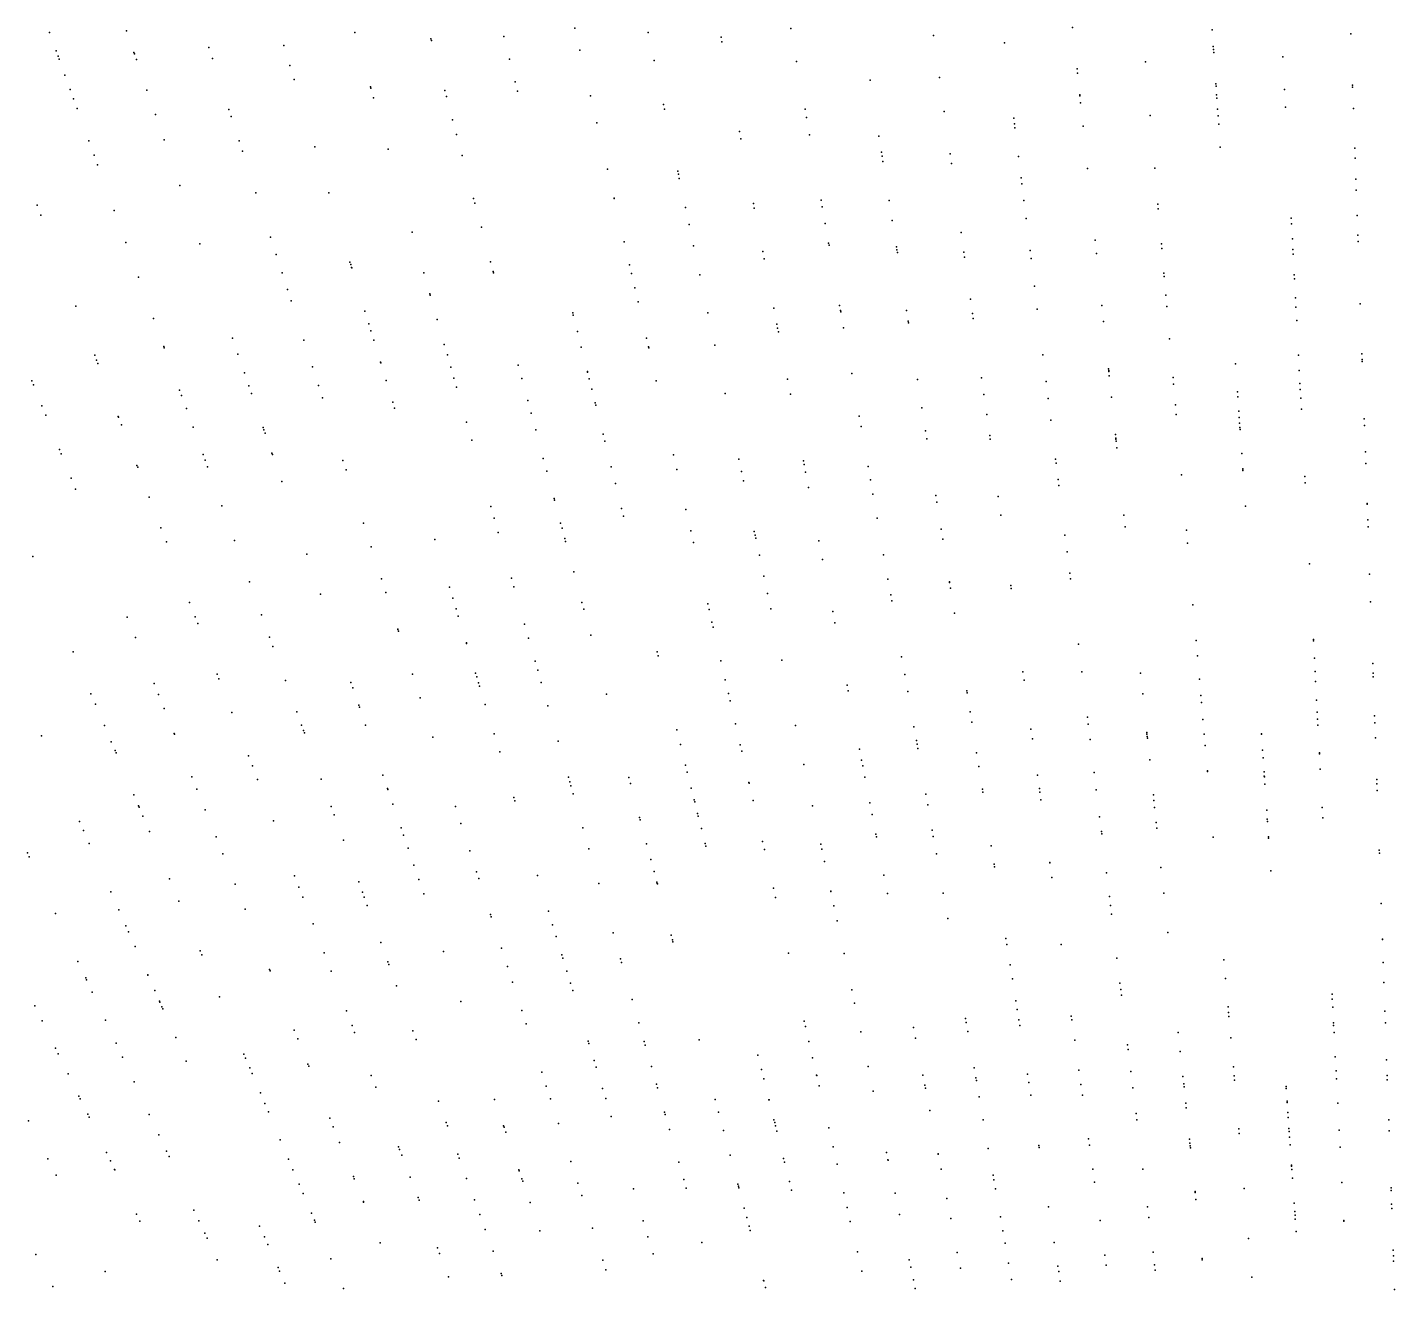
# Model space of a CAD drawing. Header units: metres. Extents: x -4327 to 4266, y -3886 to 3992.
# Drawn here: x -567 to -37, y 1046 to 1535 of the extents above; entities that cross this region are included whole.
import ezdxf

# ---------------------------------------------------------------- set-up
doc = ezdxf.new("R2010")
doc.units = ezdxf.units.M

msp = doc.modelspace()

# ---------------------------------------------------------------- linework, layer by layer
for p in [(-558.07, 1533.28, 2417.65), (-528.18, 1533.95, 2467.13), (-439.66, 1533.29, 2451.81), (-354.37, 1534.93, 2447.62), (-325.92, 1533.31, 2491.96), (-270.62, 1534.77, 2450.7), (-215.33, 1532.16, 2489.65), (-161.36, 1535.27, 2457.04), (-107.29, 1534.25, 2453.85), (-53.53, 1532.8, 2470.95), (-496.28, 1527.39, 2471.54), (-467.23, 1528.25, 2456.42), (-410.17, 1530.78, 2483.12), (-410, 1530.14, 2479.1), (-381.9, 1531.7, 2476.4), (-297.67, 1531.4, 2456.19), (-297.33, 1529.62, 2492.2), (-187.78, 1529.31, 2455.34), (-106.84, 1527.83, 2458.46), (-555.49, 1526.2, 2449.46), (-554.72, 1524.08, 2481.18), (-554.32, 1522.99, 2438.53), (-525.3, 1525.57, 2459.5), (-525.11, 1525.03, 2473.31), (-524.32, 1522.74, 2475.49), (-494.9, 1523.16, 2473.54), (-379.71, 1522.94, 2450.42), (-352.4, 1526.42, 2496.42), (-323.6, 1522.42, 2447.53), (-268.38, 1522.04, 2471.85), (-133.15, 1521.88, 2458.22), (-106.75, 1526.62, 2459.51), (-106.68, 1525.55, 2460.77), (-79.86, 1523.86, 2458.42), (-552.05, 1516.73, 2442.94), (-464.84, 1520.42, 2461.42), (-159.67, 1519.19, 2482.11), (-159.5, 1517.53, 2446.38), (-550.04, 1511.23, 2460.25), (-520.27, 1510.96, 2450.48), (-463.2, 1515.06, 2446.89), (-433.6, 1512.14, 2461.83), (-433.47, 1511.68, 2443.42), (-377.51, 1514.11, 2456.82), (-239.92, 1514.81, 2458.9), (-213.03, 1515.78, 2469.02), (-105.82, 1513.31, 2470.99), (-105.76, 1512.49, 2472.67), (-79.2, 1511.23, 2467.98), (-52.83, 1512.91, 2435.92), (-52.8, 1512.06, 2461.43), (-548.69, 1507.51, 2495.59), (-432.39, 1507.93, 2499.81), (-404.81, 1510.78, 2453.63), (-404.17, 1508.39, 2479.47), (-376.6, 1510.47, 2456.83), (-348.31, 1508.7, 2464.45), (-158.61, 1509.05, 2474.59), (-158.57, 1508.71, 2432.17), (-158.28, 1505.94, 2436.56), (-105.53, 1509.1, 2431.28), (-105.43, 1507.78, 2432.1), (-547.34, 1503.8, 2451.08), (-517.01, 1501.5, 2443.87), (-488.47, 1503.36, 2456.03), (-487.59, 1500.64, 2487.23), (-319.96, 1505.3, 2485.37), (-319.6, 1503.6, 2473.51), (-265.13, 1503.6, 2468.78), (-264.55, 1500.36, 2463.46), (-211.18, 1502.61, 2462.54), (-131.33, 1501.15, 2445.52), (-105.14, 1503.58, 2449.11), (-104.95, 1500.92, 2450.75), (-78.84, 1504.27, 2447.62), (-52.51, 1503.83, 2469.11), (-401.76, 1499.39, 2461.7), (-345.89, 1498.21, 2471.18), (-184.18, 1500.04, 2467.74), (-183.91, 1497.84, 2464.12), (-183.72, 1496.24, 2434.57), (-157.34, 1496.98, 2472.92), (-104.73, 1497.72, 2436.58), (-542.79, 1491.32, 2454.05), (-513.62, 1491.66, 2451.2), (-484.55, 1491.3, 2442.19), (-400.24, 1493.72, 2443.53), (-290.58, 1494.92, 2456.49), (-290.04, 1492.1, 2463.84), (-263.36, 1493.58, 2458.31), (-236.49, 1493.11, 2483.6), (-540.73, 1485.64, 2486.14), (-483.26, 1487.31, 2498.13), (-455.2, 1488.89, 2490.08), (-426.69, 1488.04, 2490.92), (-398.07, 1485.61, 2471.82), (-235.51, 1486.93, 2440.23), (-235.26, 1485.36, 2473.74), (-208.87, 1486.16, 2447.52), (-182.36, 1485.23, 2458.4), (-104.11, 1488.81, 2454.94), (-51.97, 1488.36, 2477.02), (-51.84, 1484.53, 2443.41), (-539.39, 1481.97, 2482.99), (-341.76, 1480.33, 2438.73), (-314.47, 1479.47, 2466.7), (-234.92, 1483.22, 2488.49), (-208.34, 1482.41, 2471.49), (-155.61, 1480.49, 2451.7), (-129.55, 1480.71, 2481.39), (-507.52, 1473.94, 2484.14), (-314.23, 1478.32, 2452.75), (-313.87, 1476.66, 2462.01), (-181.34, 1476.86, 2453.58), (-181.05, 1474.54, 2449.73), (-51.56, 1476.43, 2454.15), (-477.99, 1471.09, 2458.95), (-449.78, 1471.16, 2475.42), (-393.6, 1468.93, 2459), (-339.15, 1469.01, 2449.75), (-339.12, 1468.88, 2461.56), (-51.41, 1472.12, 2471.31), (-562.87, 1466.33, 2455.07), (-562.87, 1466.33, 2455.07), (-532.95, 1464.27, 2492.2), (-393.11, 1467.1, 2461.93), (-311.48, 1465.42, 2464.34), (-285.14, 1466.9, 2437.08), (-284.81, 1465.21, 2437.25), (-258.89, 1468.24, 2440.37), (-258.43, 1465.62, 2442), (-232.53, 1468.12, 2466.19), (-180.27, 1468.18, 2484.79), (-128.32, 1466.69, 2497.89), (-128.16, 1464.85, 2473.13), (-561.37, 1462.43, 2493.24), (-310.08, 1458.81, 2453.23), (-257.3, 1459.22, 2479.79), (-231.31, 1460.42, 2456.29), (-179.4, 1461.12, 2442.42), (-76.58, 1461.27, 2482.6), (-76.46, 1459.03, 2481.89), (-51.07, 1462.33, 2464.04), (-472.39, 1453.88, 2465.83), (-417.45, 1455.81, 2478.99), (-417.44, 1455.79, 2460.82), (-390.61, 1457.79, 2452.3), (-204.58, 1455.67, 2450.99), (-152.68, 1452.69, 2484.41), (-76.16, 1453.24, 2484.42), (-50.8, 1454.69, 2481.91), (-528.44, 1451.88, 2459.16), (-499.71, 1451.26, 2475.82), (-335.23, 1452.05, 2506.44), (-308.34, 1450.61, 2481.93), (-281.53, 1448.33, 2490.8), (-255.96, 1451.6, 2485.27), (-255.82, 1450.85, 2483.98), (-229.68, 1450.13, 2460.2), (-229.51, 1449.05, 2504.7), (-229.33, 1447.96, 2474.89), (-203.51, 1448.07, 2484.04), (-177.89, 1448.76, 2479.52), (-152.14, 1447.55, 2488.02), (-126.97, 1451.26, 2480.9), (-126.82, 1449.52, 2456.39), (-75.95, 1449.15, 2483.64), (-75.85, 1447.32, 2486.73), (-50.71, 1452.25, 2459.26), (-470.21, 1447.16, 2445.5), (-441.55, 1444.23, 2468.99), (-441.27, 1443.33, 2497.95), (-440.91, 1442.15, 2450.38), (-440.87, 1442.03, 2471.28), (-387.03, 1444.4, 2444.68), (-333.19, 1443.21, 2445.41), (-280.98, 1445.54, 2492.2), (-203.25, 1446.17, 2471.53), (-177.51, 1445.69, 2511.73), (-523.52, 1438.36, 2469.02), (-467.89, 1440.03, 2496.76), (-412.94, 1440.1, 2473.42), (-386.01, 1440.61, 2492.92), (-385.85, 1440.03, 2446.27), (-332.42, 1439.87, 2479.25), (-305.94, 1439.33, 2447.45), (-125.98, 1439.91, 2461.49), (-125.86, 1438.64, 2490.32), (-75.43, 1439.28, 2463.64), (-75.35, 1437.73, 2467.15), (-465.8, 1433.58, 2473.38), (-410.61, 1431.97, 2462.47), (-410.44, 1431.38, 2473.64), (-331.13, 1434.27, 2485), (-176.19, 1434.91, 2455.82), (-125.24, 1431.45, 2471.67), (-547.82, 1427.12, 2453.79), (-464.39, 1429.25, 2441.87), (-329.88, 1428.86, 2487.99), (-277.25, 1426.34, 2505.67), (-251.7, 1427.44, 2468.39), (-200.95, 1429.81, 2465.01), (-150.02, 1427.39, 2465.7), (-124.84, 1426.98, 2467.05), (-74.96, 1430.38, 2469.99), (-74.78, 1426.81, 2470.04), (-49.87, 1428.01, 2457.83), (-517.71, 1422.41, 2438.66), (-435.74, 1425.24, 2481.91), (-407.75, 1421.98, 2481.83), (-355.19, 1424.58, 2487.83), (-354.97, 1423.71, 2514.44), (-302.8, 1424.57, 2455.59), (-251.34, 1425.43, 2449.58), (-251.26, 1424.95, 2464.08), (-225.76, 1425.42, 2460.77), (-225.11, 1421.32, 2487.78), (-200.18, 1424.36, 2467.94), (-199.91, 1422.43, 2483.24), (-175.09, 1425.97, 2461.97), (-149.37, 1421.19, 2470.47), (-74.51, 1421.65, 2470.42), (-434.24, 1420.33, 2449.09), (-433.42, 1417.65, 2450.49), (-353.37, 1417.3, 2475.13), (-276.06, 1420.22, 2463.86), (-275.76, 1418.66, 2464.22), (-275.47, 1417.18, 2483.34), (-250.17, 1418.8, 2478.15), (-225.01, 1420.65, 2480.37), (-513.76, 1411.54, 2455.77), (-513.57, 1411.03, 2466.94), (-487.12, 1414.69, 2437.11), (-459.43, 1413.99, 2475.9), (-432.28, 1413.92, 2474.42), (-404.97, 1412.29, 2449.7), (-351.86, 1411.24, 2479.96), (-326.61, 1414.69, 2466.38), (-325.85, 1411.4, 2463.72), (-325.74, 1410.94, 2450.66), (-300.13, 1412.01, 2479.96), (-123.76, 1414.53, 2473.4), (-540.52, 1408.11, 2481), (-539.78, 1406.18, 2468.5), (-539.31, 1404.96, 2442.33), (-485, 1408.54, 2502.4), (-429.69, 1405.44, 2477.96), (-429.63, 1405.24, 2480.69), (-403.8, 1408.22, 2488.57), (-172.91, 1408.24, 2471.45), (-98.23, 1404.82, 2474.89), (-98.23, 1404.82, 2474.89), (-73.8, 1408.15, 2443.88), (-49.19, 1408.64, 2480.22), (-49.11, 1406.42, 2476.31), (-49.09, 1405.76, 2450.2), (-482.49, 1401.25, 2467.97), (-456.06, 1403.6, 2439.58), (-402.46, 1403.53, 2455.72), (-376.28, 1404.29, 2463.5), (-349.52, 1401.83, 2475.79), (-349.45, 1401.55, 2484.64), (-247.04, 1401.02, 2471.85), (-147.45, 1402.85, 2472.7), (-147.37, 1402.15, 2446.59), (-147.34, 1401.88, 2474.12), (-147.16, 1400.17, 2474.24), (-122.44, 1399.53, 2437.93), (-73.49, 1402.24, 2449.01), (-564.91, 1398.19, 2474.45), (-564.29, 1396.65, 2477.8), (-507.6, 1394.62, 2474.57), (-480.77, 1396.25, 2483.66), (-453.73, 1396.43, 2497.34), (-427.53, 1398.37, 2459.38), (-401.24, 1399.29, 2491.41), (-400.2, 1395.68, 2460.27), (-374.88, 1399.07, 2485.22), (-348.79, 1398.92, 2486.21), (-347.8, 1394.94, 2460.54), (-322.8, 1398.22, 2456.01), (-271.91, 1398.87, 2485.45), (-221.53, 1398.68, 2472.99), (-196.67, 1399.38, 2467.79), (-171.64, 1397.88, 2443.99), (-122.21, 1396.87, 2448.69), (-73.22, 1397.12, 2449.35), (-73.1, 1394.82, 2451.53), (-506.85, 1392.56, 2477.05), (-479.75, 1393.3, 2475.33), (-452.18, 1391.66, 2482.6), (-424.96, 1389.99, 2466.02), (-372.62, 1390.62, 2492.03), (-346.5, 1389.73, 2463.67), (-296.14, 1393.23, 2471.72), (-270.79, 1393.09, 2468.94), (-195.76, 1392.93, 2450.2), (-170.83, 1391.29, 2472.84), (-146.29, 1391.86, 2450.22), (-97.48, 1393.98, 2496.81), (-97.33, 1391.95, 2480.46), (-72.92, 1391.47, 2483.29), (-560.98, 1388.47, 2478.47), (-559.53, 1384.88, 2484.31), (-531.41, 1384.37, 2506.45), (-531.31, 1384.12, 2456.82), (-504.98, 1387.42, 2458.76), (-424.24, 1387.63, 2458.76), (-371.28, 1385.65, 2479.99), (-346.24, 1388.71, 2483.63), (-244.14, 1384.56, 2492.88), (-219.8, 1387.76, 2453.68), (-194.67, 1385.16, 2489.73), (-121.51, 1388.9, 2456.42), (-121.19, 1385.16, 2468.59), (-96.95, 1386.45, 2467.5), (-96.78, 1384.01, 2466.3), (-72.7, 1387.2, 2469.35), (-530.15, 1381.09, 2460.52), (-502.35, 1380.2, 2485.74), (-475.21, 1380.12, 2479.52), (-474.9, 1379.2, 2480.96), (-396.33, 1382.15, 2467.07), (-369.54, 1379.15, 2471.46), (-243.42, 1380.51, 2460.44), (-218.38, 1378.78, 2478.4), (-169.81, 1382.98, 2461.2), (-96.63, 1381.81, 2462.38), (-96.51, 1380.1, 2462.48), (-96.45, 1379.31, 2486.41), (-48.31, 1383.48, 2460.85), (-48.22, 1380.92, 2462.58), (-474.47, 1377.95, 2460.26), (-394.33, 1375.2, 2470.12), (-343.44, 1377.47, 2466.65), (-342.79, 1374.86, 2468.19), (-217.9, 1375.74, 2463.49), (-193.53, 1377.03, 2481.44), (-193.32, 1375.55, 2456.74), (-144.77, 1377.35, 2461.94), (-144.62, 1376, 2456.4), (-144.57, 1375.53, 2461.83), (-144.5, 1374.86, 2485.97), (-554.14, 1371.55, 2457.36), (-553.5, 1369.95, 2457.52), (-498.51, 1369.64, 2457.53), (-471.8, 1370.21, 2464.8), (-471.6, 1369.61, 2463.72), (-366.59, 1368.12, 2476.59), (-316.17, 1369.5, 2466.95), (-290.74, 1367.81, 2457.51), (-167.95, 1367.82, 2465.49), (-144.22, 1372.16, 2487.48), (-95.8, 1369.98, 2466.43), (-47.86, 1370.64, 2472.61), (-524.13, 1365.39, 2493.77), (-523.85, 1364.69, 2492.47), (-497.69, 1367.4, 2506.18), (-496.74, 1364.79, 2457.97), (-444.26, 1367.28, 2460.54), (-443.08, 1363.65, 2460.16), (-365.26, 1363.18, 2464.53), (-340.29, 1364.83, 2450.2), (-314.85, 1363.78, 2484.93), (-289.73, 1363.06, 2474.04), (-265.74, 1367.13, 2453.81), (-265.47, 1365.73, 2482.74), (-264.89, 1362.75, 2442.84), (-240.68, 1364.97, 2479.68), (-167.76, 1366.28, 2484.95), (-95.38, 1364.04, 2449.44), (-95.37, 1363.92, 2452.37), (-95.34, 1363.42, 2464.09), (-47.71, 1366.19, 2480.5), (-549.64, 1360.41, 2461.64), (-468.01, 1359.2, 2469.59), (-338.67, 1358.34, 2454.02), (-288.96, 1359.46, 2480.13), (-239.77, 1359.78, 2476.6), (-166.97, 1359.89, 2476.51), (-166.69, 1357.57, 2491.5), (-119.14, 1361.8, 2458.22), (-71.33, 1361.11, 2460.46), (-71.21, 1358.7, 2446.64), (-547.92, 1356.14, 2466.13), (-519.41, 1353.12, 2471.34), (-362.41, 1352.53, 2448.37), (-362.26, 1351.96, 2484.93), (-263.75, 1356.85, 2469.76), (-238.8, 1354.27, 2460.26), (-214.42, 1353.78, 2458.48), (-190.2, 1353.33, 2460.72), (-491.26, 1349.71, 2455.22), (-386.94, 1349.42, 2439.13), (-336.26, 1348.67, 2442.73), (-311.29, 1348.35, 2453.68), (-214, 1351.11, 2485.41), (-94.37, 1349.56, 2464.33), (-47.17, 1350.69, 2487.56), (-47.15, 1350.33, 2477.23), (-514.84, 1341.21, 2480.51), (-436.37, 1343.01, 2450.49), (-385.64, 1344.9, 2443.27), (-359.87, 1343.04, 2455.98), (-335.53, 1345.72, 2443.59), (-237.15, 1344.97, 2474.94), (-189.18, 1346.11, 2453.9), (-189.18, 1346.06, 2482.47), (-141.48, 1346.06, 2462.28), (-141.01, 1341.59, 2460.46), (-46.95, 1344.33, 2450.3), (-46.85, 1341.6, 2490.21), (-486.36, 1336.27, 2473.92), (-408.68, 1336.73, 2475.35), (-384.07, 1339.42, 2473.82), (-359.33, 1341.03, 2455.43), (-358.26, 1337.03, 2476.4), (-357.97, 1335.96, 2477.6), (-309.38, 1340.08, 2482.76), (-284.79, 1339.83, 2472.7), (-284.47, 1338.32, 2457.26), (-284.23, 1337.17, 2490.19), (-259.72, 1336.15, 2457.18), (-212.35, 1340.71, 2472.66), (-211.72, 1336.76, 2491.08), (-164.34, 1338.41, 2465.88), (-117.26, 1340.32, 2492.56), (-512.74, 1335.73, 2461.08), (-458.31, 1331.04, 2452.15), (-433.37, 1333.77, 2458.37), (-308.33, 1335.53, 2458.48), (-234.65, 1330.79, 2455.19), (-163.54, 1331.93, 2460.33), (-116.82, 1335.25, 2496.15), (-564.57, 1330.04, 2460.63), (-282.83, 1330.59, 2452.5), (-258.31, 1328.9, 2446.98), (-69.56, 1327.25, 2491.41), (-480.52, 1320.21, 2478.49), (-429.37, 1321.46, 2470.01), (-378.98, 1321.66, 2488.42), (-354.81, 1324.18, 2465.22), (-281.1, 1322.48, 2459.65), (-232.99, 1321.33, 2495.42), (-209.11, 1320.29, 2457.18), (-209.07, 1320.02, 2459.88), (-162.52, 1323.61, 2493.27), (-162.25, 1321.4, 2453.58), (-46.21, 1323.22, 2465.75), (-452.96, 1315.49, 2482.74), (-427.62, 1316.08, 2453.68), (-403.02, 1318.23, 2466.15), (-378.01, 1318.26, 2459.79), (-279.67, 1315.74, 2488.75), (-231.92, 1315.27, 2497.02), (-208.71, 1317.77, 2497.74), (-185.35, 1318.82, 2467.26), (-185.19, 1317.71, 2491.13), (-503.71, 1312.2, 2454.55), (-401.69, 1313.88, 2473.83), (-400.44, 1309.78, 2475.64), (-351.6, 1312.19, 2458.66), (-350.94, 1309.72, 2460.36), (-302.83, 1311.71, 2497.25), (-302.33, 1309.51, 2444.97), (-278.4, 1309.77, 2471.01), (-231.5, 1312.88, 2495.76), (-114.73, 1311.36, 2474.1), (-45.83, 1312.45, 2465), (-527.91, 1306.62, 2473.47), (-501.59, 1306.68, 2438.06), (-475.88, 1307.47, 2454.57), (-399.56, 1306.89, 2486.16), (-301.21, 1304.67, 2496.88), (-254.4, 1308.76, 2495.98), (-253.53, 1304.3, 2490.75), (-207.19, 1308.12, 2463.27), (-500.58, 1304.05, 2476.76), (-423, 1301.86, 2493.48), (-422.95, 1301.72, 2458.13), (-422.78, 1301.17, 2479.32), (-373.86, 1303.8, 2483.51), (-348.23, 1299.59, 2492.56), (-300.76, 1302.72, 2493.13), (-524.69, 1298.65, 2474.04), (-472.71, 1298.76, 2475.85), (-471.42, 1295.22, 2462.78), (-396.4, 1296.55, 2460.14), (-396.32, 1296.29, 2498.19), (-372.33, 1298.47, 2486.24), (-159.14, 1296.08, 2460.74), (-113.51, 1297.46, 2454.34), (-68.02, 1297.96, 2468.76), (-68, 1297.44, 2464.51), (-548.9, 1293.14, 2475.12), (-369.76, 1289.51, 2456.3), (-322.4, 1293.06, 2501.4), (-322.04, 1291.62, 2501.91), (-297.73, 1289.61, 2487.56), (-274.16, 1289.83, 2468.64), (-227.67, 1291.17, 2464.17), (-112.99, 1291.5, 2475.58), (-67.64, 1290.65, 2471.19), (-45, 1288.58, 2462.07), (-493.07, 1284.5, 2471.02), (-417.36, 1284.51, 2469.83), (-392.83, 1284.9, 2463.4), (-392.37, 1283.38, 2444.61), (-368.77, 1286.04, 2491.52), (-226.46, 1284.31, 2467.29), (-180.65, 1285.36, 2458.94), (-157.83, 1285.42, 2466.41), (-135.04, 1284.79, 2463.58), (-67.37, 1285.46, 2471.08), (-44.87, 1284.84, 2425.89), (-44.82, 1283.36, 2445.61), (-517.48, 1280.8, 2461.93), (-492.37, 1282.67, 2489.83), (-466.6, 1281.97, 2488.3), (-441.18, 1281.28, 2500.69), (-440.43, 1279.1, 2445.23), (-391.67, 1281.1, 2488.3), (-391.29, 1279.86, 2492.4), (-367.39, 1281.26, 2466.09), (-296.03, 1282.23, 2476.59), (-248.85, 1280.22, 2470.66), (-248.4, 1277.93, 2466.24), (-225.29, 1277.69, 2451.34), (-202.41, 1277.98, 2457.7), (-180.19, 1282.14, 2475.62), (-112.21, 1282.54, 2461.66), (-67.17, 1281.65, 2473.63), (-541.97, 1276.81, 2491.12), (-540.28, 1272.81, 2470.63), (-515.79, 1276.62, 2460.16), (-438.13, 1272.42, 2502.9), (-414.37, 1275.29, 2464.86), (-389.11, 1272.72, 2472.01), (-342.1, 1276.73, 2477.74), (-294.82, 1277, 2456.78), (-294.14, 1274.06, 2470.56), (-202.3, 1277.28, 2433.76), (-134.21, 1276.88, 2468.01), (-111.65, 1276.13, 2439.63), (-111.42, 1273.49, 2424.93), (-66.79, 1274.36, 2456.29), (-513.59, 1271.19, 2497.42), (-487.36, 1269.62, 2477.26), (-462.18, 1269.83, 2455.19), (-437.88, 1271.69, 2504.74), (-364.8, 1272.21, 2461.51), (-201.13, 1269.89, 2468.2), (-155.66, 1267.72, 2442.17), (-66.54, 1269.66, 2457.04), (-66.4, 1267, 2435.61), (-44.29, 1268.33, 2452.6), (-536.78, 1264.57, 2476.77), (-460.31, 1264.69, 2496.59), (-459.54, 1262.58, 2498.94), (-459.22, 1261.71, 2480.98), (-435.47, 1264.7, 2494.24), (-314.86, 1262.83, 2472.08), (-292.1, 1265.24, 2463.19), (-268.79, 1264.54, 2445.85), (-222.88, 1264, 2441.15), (-200.48, 1265.8, 2453.72), (-177.53, 1263.19, 2452.05), (-155.33, 1265.07, 2469.76), (-132.63, 1261.9, 2475.23), (-110.84, 1266.89, 2467.56), (-66.28, 1264.73, 2457.34), (-44.2, 1265.62, 2480.42), (-561.21, 1260.5, 2452.79), (-534.08, 1258.21, 2483.44), (-509.66, 1261.45, 2500.88), (-509.57, 1261.23, 2481.07), (-409.41, 1260.04, 2486.84), (-385.64, 1261.37, 2469.3), (-360.85, 1258.42, 2457.28), (-313.45, 1257.17, 2461.02), (-290.21, 1257.06, 2460.26), (-221.95, 1258.75, 2443.94), (-221.7, 1257.33, 2444.42), (-176.99, 1259.38, 2470.93), (-154.59, 1259.07, 2451.49), (-132.56, 1261.22, 2473.89), (-132.46, 1260.28, 2445.69), (-132.39, 1259.65, 2474.14), (-110.34, 1261.14, 2443.25), (-109.96, 1256.85, 2448.01), (-88.2, 1261.37, 2473.27), (-88.2, 1261.25, 2473.05), (-43.99, 1259.83, 2469.06), (-532.64, 1254.83, 2483.18), (-532.26, 1253.92, 2484.58), (-480.92, 1252.83, 2469.99), (-383.48, 1254.29, 2461.91), (-289.65, 1254.61, 2439.26), (-244.01, 1255.31, 2448.4), (-243.2, 1251.16, 2459.9), (-221.41, 1255.67, 2460.79), (-198.61, 1253.98, 2470.06), (-131.5, 1251.18, 2447.61), (-87.76, 1254.97, 2477.38), (-87.55, 1252.05, 2478.3), (-65.72, 1253.95, 2442.94), (-65.7, 1253.61, 2478.75), (-479.41, 1248.89, 2452.65), (-311.44, 1249.13, 2464.8), (-310.79, 1246.51, 2476.07), (-265.57, 1249.43, 2465.23), (-242.77, 1248.93, 2468.68), (-197.76, 1248.61, 2452.9), (-153.02, 1246.27, 2465.98), (-109.09, 1246.96, 2474.97), (-109.08, 1246.74, 2451.25), (-87.16, 1246.52, 2464.02), (-65.39, 1247.65, 2477.01), (-502.88, 1244.67, 2490.21), (-477.4, 1243.66, 2490.62), (-452.67, 1243.71, 2487.56), (-428.78, 1245.26, 2478.57), (-356.86, 1244.51, 2478.76), (-356.34, 1242.71, 2465.35), (-355.9, 1241.19, 2430), (-333.44, 1244.4, 2476.44), (-332.8, 1242.04, 2435.95), (-286.85, 1242.47, 2444.67), (-286.79, 1242.24, 2431.25), (-241.91, 1244.52, 2427.35), (-175.02, 1245.31, 2433.53), (-87.06, 1244.95, 2464.25), (-87.03, 1244.61, 2463.58), (-86.84, 1241.83, 2471.44), (-43.43, 1243.64, 2463.83), (-43.37, 1241.96, 2463.84), (-525.35, 1237.65, 2452.35), (-500.94, 1239.87, 2467.71), (-427.01, 1240.12, 2455.41), (-426.89, 1239.77, 2470.9), (-378.07, 1236.62, 2440.03), (-377.68, 1235.34, 2440.73), (-355, 1238.03, 2449.55), (-309.24, 1240.29, 2467), (-308.1, 1235.73, 2471.12), (-285.23, 1235.46, 2476.81), (-218.28, 1237.93, 2455.45), (-196.37, 1239.84, 2465.31), (-196.18, 1238.65, 2476.3), (-174.28, 1240.08, 2466.01), (-174.1, 1238.75, 2486.85), (-173.67, 1235.74, 2484.19), (-152.2, 1239.61, 2449.48), (-130.08, 1237.67, 2457.34), (-129.85, 1235.43, 2452.88), (-43.28, 1239.35, 2485.57), (-523.56, 1233.42, 2466.25), (-523.3, 1232.82, 2494.17), (-497.72, 1231.9, 2455.03), (-448.82, 1233.12, 2472.89), (-447.65, 1229.92, 2459.98), (-424.92, 1234.07, 2469.28), (-400.69, 1233.19, 2459.65), (-307.91, 1234.96, 2449.86), (-306.77, 1230.4, 2450.6), (-262.17, 1233.43, 2459.88), (-239.98, 1234.6, 2456.78), (-239.11, 1230.09, 2457.72), (-217.55, 1233.81, 2473.84), (-129.57, 1232.76, 2484.45), (-86.13, 1231.75, 2471.47), (-64.6, 1232.71, 2477.52), (-546.42, 1227.28, 2495.35), (-521.86, 1229.44, 2500.39), (-471.24, 1227.62, 2477.97), (-421.74, 1224.82, 2473.58), (-398.53, 1226.54, 2452.87), (-351.22, 1224.84, 2455.88), (-329.27, 1228.87, 2471.81), (-329.03, 1227.96, 2466.68), (-306.53, 1229.43, 2429.15), (-305.32, 1224.58, 2455.39), (-150.92, 1229.12, 2465.2), (-128.96, 1226.97, 2476.17), (-128.72, 1224.69, 2438.17), (-85.89, 1228.29, 2454.48), (-85.82, 1227.28, 2469.24), (-64.39, 1228.71, 2466.1), (-544.9, 1223.88, 2498.2), (-519.32, 1223.43, 2459.06), (-493.45, 1221.33, 2456.34), (-444.08, 1220.09, 2469.47), (-420.78, 1222.03, 2445.19), (-281.55, 1219.53, 2471.39), (-237.62, 1222.43, 2479.05), (-237.4, 1221.33, 2473.45), (-215.82, 1223.95, 2477.49), (-215.39, 1221.52, 2475.93), (-150.21, 1223.4, 2480.65), (-150.11, 1222.56, 2489.16), (-106.85, 1221.26, 2460.51), (-85.41, 1221.37, 2443.97), (-85.37, 1220.81, 2442.85), (-566.64, 1215.16, 2451.84), (-542.67, 1218.85, 2497.74), (-490.81, 1214.79, 2459.26), (-419.04, 1216.97, 2461), (-395.07, 1215.89, 2447.74), (-348.9, 1216.77, 2459.37), (-326.55, 1218.7, 2451.36), (-303.89, 1218.83, 2457.02), (-303.62, 1217.75, 2458.15), (-280.83, 1216.42, 2458.43), (-259.01, 1218.54, 2476.58), (-258.61, 1216.65, 2459.36), (-214.2, 1214.79, 2458.94), (-192.9, 1217.9, 2461.4), (-42.47, 1216.24, 2462.71), (-42.43, 1214.99, 2466.96), (-565.92, 1213.61, 2477.53), (-416.77, 1210.39, 2454.2), (-324.9, 1212.56, 2478.75), (-257.58, 1211.8, 2483.11), (-191.76, 1210.75, 2480.64), (-191.6, 1209.71, 2485.34), (-170.25, 1211.43, 2468.78), (-170.24, 1211.34, 2461.84), (-127.13, 1209.53, 2464.5), (-511.55, 1205.14, 2473.65), (-463.04, 1206.25, 2470.52), (-438.17, 1203.87, 2446.34), (-414.87, 1204.86, 2433.28), (-392.44, 1207.8, 2434.69), (-391.6, 1205.23, 2472.11), (-368.83, 1206.4, 2474.2), (-323.66, 1207.92, 2455.96), (-322.57, 1203.85, 2477.7), (-234.51, 1206.47, 2463.42), (-169.44, 1205.65, 2484.19), (-148.26, 1207.47, 2478.82), (-84.48, 1208.17, 2447.49), (-534.32, 1200.1, 2475.54), (-486.08, 1203.08, 2448.42), (-461.36, 1201.89, 2451.81), (-436.72, 1199.88, 2435.02), (-412.94, 1199.27, 2457.76), (-345.05, 1203.34, 2471.84), (-322.42, 1203.29, 2443.25), (-322.37, 1203.09, 2479.49), (-277.38, 1201.45, 2478.19), (-255.14, 1200.33, 2449.56), (-255.11, 1200.22, 2466.1), (-233.15, 1199.46, 2459.16), (-211.52, 1199.57, 2468.31), (-147.13, 1198.27, 2463.32), (-126.07, 1199.5, 2450.8), (-531.16, 1193.01, 2480.49), (-507.87, 1196.47, 2465.62), (-482.13, 1193.33, 2444.65), (-459.88, 1198.02, 2460.18), (-436.03, 1197.98, 2480.29), (-434.86, 1194.76, 2450.55), (-276.55, 1197.88, 2454.03), (-253.93, 1194.65, 2481.75), (-146.69, 1194.7, 2449.21), (-41.75, 1195.51, 2447.56), (-555.68, 1191.65, 2471.23), (-455.88, 1187.6, 2458.38), (-387.04, 1191.2, 2469.82), (-386.79, 1190.42, 2461.54), (-364.59, 1192.51, 2479.04), (-252.7, 1188.84, 2466.28), (-209.79, 1189.77, 2444.78), (-146.29, 1191.42, 2473.08), (-528.42, 1186.84, 2461.15), (-527.42, 1184.6, 2479.39), (-362.97, 1187.23, 2481.53), (-361.61, 1182.79, 2445.52), (-339.54, 1184.13, 2458.95), (-317.06, 1183.28, 2465.43), (-124.47, 1184.28, 2446.59), (-524.87, 1178.89, 2467.42), (-499.68, 1177.17, 2458.26), (-429.65, 1180.45, 2470.45), (-405.25, 1176.93, 2474.57), (-382.81, 1178.17, 2469.45), (-316.57, 1181.44, 2441.51), (-316.36, 1180.68, 2466.76), (-187.21, 1182.01, 2455.38), (-186.84, 1179.69, 2457.36), (-165.79, 1179.65, 2461.11), (-41.26, 1181.67, 2425.94), (-41.26, 1181.61, 2452.92), (-41.26, 1181.59, 2442.66), (-547.02, 1173.08, 2481.46), (-499.04, 1175.65, 2438.81), (-451.57, 1176.38, 2438.41), (-426.9, 1172.89, 2454.63), (-426.52, 1171.86, 2492.71), (-359.43, 1175.63, 2477.52), (-359.05, 1174.39, 2464.76), (-336.64, 1174.01, 2468.1), (-336.23, 1172.59, 2485.55), (-271.56, 1176.27, 2453.04), (-249.99, 1176.13, 2470.42), (-185.58, 1171.74, 2461.26), (-144.2, 1174.38, 2441.11), (-102.69, 1173.74, 2461.55), (-40.95, 1172.61, 2454.75), (-544.02, 1166.65, 2487.68), (-519.94, 1167.81, 2473.73), (-519.9, 1167.71, 2434.32), (-472.7, 1169.96, 2471.51), (-472.5, 1169.47, 2483.84), (-448.86, 1169.32, 2473.17), (-380.51, 1171.1, 2478.19), (-357.51, 1169.35, 2467.66), (-184.74, 1166.38, 2450), (-102.05, 1166.46, 2466.97), (-543.66, 1165.88, 2446.68), (-541.47, 1161.19, 2486.01), (-517.26, 1161.78, 2447.86), (-423.5, 1163.56, 2468.33), (-378.53, 1165, 2478.85), (-356.05, 1164.6, 2474.57), (-355.18, 1161.74, 2482.16), (-247, 1162.03, 2478.49), (-143.01, 1164.7, 2431.11), (-142.7, 1162.19, 2442.87), (-40.68, 1164.83, 2448.77), (-563.76, 1155.87, 2475.37), (-515.41, 1157.62, 2478.61), (-515.22, 1157.21, 2461.14), (-492.12, 1159.37, 2473.55), (-398.56, 1157.51, 2473.93), (-332.14, 1158.31, 2451.9), (-245.9, 1156.85, 2433.3), (-183.38, 1157.82, 2442.23), (-142.43, 1160, 2465.81), (-60.81, 1160.41, 2462.06), (-60.71, 1158.37, 2464.69), (-514.45, 1155.47, 2450.88), (-514.09, 1154.67, 2423.17), (-442.94, 1153.9, 2463.86), (-374.96, 1154, 2465.6), (-202.94, 1150.9, 2455.31), (-182.85, 1154.48, 2455.76), (-182.22, 1150.48, 2471.52), (-161.88, 1151.83, 2436.89), (-161.68, 1150.38, 2461.38), (-101.08, 1155.4, 2460.89), (-100.9, 1153.25, 2473.78), (-100.76, 1151.69, 2473.95), (-60.55, 1155.36, 2465.27), (-40.29, 1153.73, 2463.41), (-560.88, 1149.97, 2462.72), (-536.4, 1150.32, 2466.04), (-463.18, 1146.41, 2468.11), (-440.75, 1148.19, 2481.99), (-439.74, 1145.56, 2483.11), (-417.14, 1146.09, 2468.09), (-373.29, 1148.86, 2471.59), (-329.55, 1149.28, 2459.83), (-265.46, 1149.85, 2482.82), (-264.98, 1147.77, 2464.45), (-243.55, 1145.82, 2437.09), (-223.04, 1147.45, 2466.26), (-202.67, 1149.37, 2462.42), (-202.04, 1145.84, 2458.31), (-181.86, 1148.23, 2487.77), (-120.4, 1145.54, 2454.41), (-60.23, 1149.25, 2466.2), (-60.18, 1148.22, 2467.51), (-60.03, 1145.48, 2461.62), (-40.13, 1149.25, 2443.42), (-532.2, 1141.31, 2459.9), (-509.13, 1143.53, 2455.05), (-461.83, 1143.06, 2447.55), (-415.93, 1142.76, 2477.92), (-349.2, 1142.17, 2460.71), (-348.89, 1141.18, 2451.76), (-327.46, 1141.98, 2451.01), (-327.06, 1140.59, 2461.71), (-306.19, 1142.71, 2475.05), (-263.66, 1142.05, 2469.46), (-222.23, 1143.29, 2460.79), (-160.57, 1142.5, 2465.4), (-140.06, 1140.67, 2452.32), (-100.04, 1143.45, 2445.81), (-555.71, 1139.37, 2466.28), (-554.69, 1137.29, 2458.48), (-529.69, 1135.93, 2461.52), (-482.66, 1137.08, 2482.66), (-482, 1135.52, 2482.67), (-346.92, 1134.71, 2461.71), (-283.4, 1136.66, 2489.12), (-262.19, 1135.65, 2469.52), (-139.85, 1138.96, 2455.61), (-119.62, 1138.15, 2455.95), (-59.54, 1136.03, 2444.79), (-39.63, 1134.91, 2486.45), (-550.86, 1129.44, 2448.07), (-505.09, 1134.45, 2458.7), (-480.44, 1131.84, 2444.42), (-479.5, 1129.64, 2493.64), (-457.87, 1133.27, 2490.49), (-457.54, 1132.45, 2488.69), (-367.21, 1130.17, 2451.69), (-346.12, 1132.1, 2466.35), (-324.7, 1132.38, 2468.02), (-282.04, 1131.22, 2470.2), (-240.67, 1132.28, 2442.31), (-199.57, 1131.82, 2455.89), (-178.88, 1129.39, 2453.91), (-158.94, 1130.9, 2468.37), (-138.8, 1130.44, 2475.85), (-99.06, 1132.23, 2456.57), (-59.26, 1130.7, 2447.27), (-59.25, 1130.6, 2464.66), (-525.27, 1126.44, 2491.16), (-433.31, 1128.8, 2470.49), (-431.58, 1124.31, 2470.89), (-365.45, 1124.73, 2426.39), (-322.74, 1125.52, 2435.96), (-322.32, 1124.06, 2460.24), (-281.14, 1127.6, 2448.45), (-260.65, 1128.98, 2461.97), (-260.6, 1128.79, 2454.6), (-259.68, 1124.79, 2442.44), (-219.45, 1129, 2457.7), (-218.69, 1125.05, 2477.22), (-218.47, 1123.93, 2478.29), (-198.89, 1127.96, 2472.05), (-198.7, 1126.87, 2434.77), (-178.36, 1126.15, 2482.15), (-158.15, 1125.3, 2445.64), (-138.01, 1124.02, 2447.72), (-118.6, 1128.42, 2448.92), (-118.31, 1125.66, 2474.69), (-118.18, 1124.42, 2475.54), (-98.75, 1128.7, 2452.42), (-98.6, 1127.06, 2452.36), (-78.64, 1124.54, 2464.69), (-59.09, 1127.51, 2447.37), (-39.42, 1128.8, 2437.8), (-39.36, 1127.12, 2465.82), (-546.65, 1120.79, 2475.68), (-546.14, 1119.76, 2486.89), (-476.3, 1122.1, 2490.7), (-407.25, 1118.92, 2456.64), (-385.49, 1119.54, 2473.73), (-363.85, 1119.82, 2480.75), (-343.59, 1123.82, 2448.32), (-342.37, 1119.85, 2453.36), (-299.96, 1119.47, 2459.08), (-279.1, 1119.43, 2461.83), (-279.09, 1119.37, 2482.82), (-238.65, 1122.78, 2473.92), (-197.58, 1120.54, 2438.34), (-177.59, 1121.24, 2457.19), (-157.58, 1121.25, 2468.46), (-78.58, 1123.81, 2463.1), (-78.24, 1118.83, 2480.75), (-543.25, 1113.83, 2440.38), (-519.36, 1113.76, 2476.62), (-474.58, 1118.03, 2471.42), (-473.15, 1114.68, 2464.02), (-319.6, 1114.57, 2460.21), (-319.35, 1113.72, 2475.81), (-298.65, 1114.56, 2497.59), (-216.78, 1115.26, 2434.71), (-136.8, 1114.16, 2472.08), (-117.52, 1118.14, 2444.05), (-117.33, 1116.35, 2454.23), (-78.21, 1118.39, 2486.98), (-77.94, 1114.53, 2464.04), (-58.6, 1118.15, 2483.79), (-566.21, 1111.24, 2492.93), (-542.7, 1112.69, 2481.32), (-449.42, 1112.35, 2471.73), (-448.03, 1108.9, 2474.37), (-404.25, 1110.66, 2428.39), (-403.77, 1109.36, 2487.3), (-381.98, 1109.35, 2471.94), (-381.79, 1108.79, 2484.67), (-360.73, 1110.21, 2473.37), (-340.25, 1112.91, 2441.59), (-277.16, 1111.62, 2455.1), (-276.89, 1110.56, 2480.96), (-276.58, 1109.29, 2453.46), (-255.92, 1108.51, 2434.55), (-196, 1111.58, 2485.74), (-136.5, 1111.69, 2466.61), (-96.95, 1108.14, 2442.64), (-77.8, 1112.57, 2466.85), (-77.5, 1108.25, 2457.28), (-38.82, 1111.58, 2474.52), (-515.67, 1105.85, 2472.57), (-468.56, 1103.87, 2467.25), (-445.56, 1102.79, 2474.49), (-381.11, 1106.81, 2466.3), (-317.67, 1107.86, 2441.94), (-296.75, 1107.49, 2464.06), (-276.08, 1107.28, 2466.55), (-155.19, 1104.25, 2484.48), (-116.05, 1104.18, 2491.85), (-96.79, 1106.31, 2463.51), (-77.42, 1107.12, 2458.34), (-77.26, 1104.91, 2485.91), (-58.05, 1107.58, 2460.32), (-38.67, 1107.39, 2461.6), (-535.99, 1098.93, 2464.08), (-512.68, 1099.44, 2475.21), (-511.71, 1097.36, 2480.79), (-422.69, 1101.14, 2436.81), (-422.31, 1100.14, 2482.78), (-421.46, 1097.94, 2436.52), (-399.76, 1098.33, 2466.03), (-294.18, 1097.9, 2470.85), (-254.23, 1101.2, 2460.34), (-233.59, 1098.98, 2452.94), (-213.51, 1098.42, 2450.07), (-213.5, 1098.35, 2464.11), (-194.06, 1100.55, 2446.88), (-174.5, 1101.75, 2470.88), (-174.37, 1100.94, 2454.78), (-154.84, 1101.78, 2457.36), (-115.89, 1102.6, 2466.54), (-115.78, 1101.59, 2453.56), (-115.7, 1100.78, 2451.74), (-77.06, 1102, 2475.72), (-57.7, 1100.98, 2478.06), (-558.68, 1096.48, 2469.91), (-534.41, 1095.71, 2466.97), (-532.8, 1092.39, 2466.28), (-532.72, 1092.24, 2486.42), (-465.41, 1096.45, 2447.27), (-463.65, 1092.3, 2455.01), (-399.19, 1096.77, 2452.15), (-376.11, 1092.29, 2444.25), (-355.93, 1095.45, 2461.32), (-314.06, 1095.25, 2448.64), (-273.41, 1096.6, 2460.34), (-273.09, 1095.29, 2443.34), (-252.67, 1094.44, 2480.82), (-232.98, 1096.1, 2489.42), (-232.95, 1095.95, 2478.24), (-212.37, 1092.54, 2472.55), (-153.54, 1092.47, 2465.16), (-134.15, 1092.55, 2459.68), (-76.51, 1094.11, 2468.84), (-76.48, 1093.69, 2449.87), (-76.38, 1092.36, 2450.47), (-555.47, 1090.18, 2472.58), (-461.3, 1086.75, 2432.37), (-440.25, 1089.67, 2451.89), (-439.9, 1088.79, 2463.7), (-418.19, 1089.43, 2486.54), (-396.33, 1088.9, 2472.69), (-375.96, 1091.87, 2467.66), (-374.87, 1088.7, 2463.99), (-374.59, 1087.9, 2462.18), (-353.21, 1087.08, 2442.53), (-312.13, 1088.52, 2451.06), (-271.2, 1087.73, 2447.48), (-192.24, 1090.24, 2477.4), (-191.92, 1088.41, 2476.86), (-152.83, 1087.45, 2479.18), (-76.15, 1089.01, 2482.85), (-56.99, 1087.39, 2447.46), (-459.73, 1083.05, 2451.25), (-415.15, 1081.49, 2468.44), (-351.65, 1082.28, 2470.23), (-331.68, 1084.88, 2469.66), (-311.17, 1085.17, 2493.34), (-291.17, 1086.68, 2473.97), (-290.97, 1085.91, 2447.39), (-290.79, 1085.24, 2485.07), (-270.36, 1084.35, 2450.45), (-250.12, 1083.38, 2448.63), (-230.23, 1083.17, 2478.08), (-191.3, 1084.9, 2468.87), (-113.92, 1083.85, 2482.3), (-113.88, 1083.52, 2448.83), (-94.93, 1085.02, 2451.71), (-37.9, 1085.24, 2447.96), (-37.86, 1084.25, 2438.55), (-502.05, 1076.66, 2440.75), (-436.34, 1079.98, 2454.1), (-436.25, 1079.75, 2439.82), (-414.74, 1080.43, 2469.52), (-393.31, 1080.6, 2460.82), (-371.71, 1079.53, 2446.72), (-288.68, 1077.37, 2449.24), (-248.79, 1077.61, 2471.32), (-210.15, 1081.11, 2464.62), (-170.72, 1077.88, 2452.94), (-132.34, 1077.86, 2484.54), (-113.6, 1080.8, 2479), (-75.47, 1079.31, 2457.09), (-37.68, 1078.94, 2473.68), (-37.62, 1077.27, 2458.85), (-524.33, 1075.03, 2454.03), (-523.01, 1072.33, 2475.22), (-500.09, 1072.44, 2454.95), (-456.52, 1075.49, 2472.05), (-455.34, 1072.71, 2472.65), (-455.03, 1071.98, 2439.82), (-391.24, 1074.93, 2447.91), (-327.89, 1072.48, 2473.37), (-287.71, 1073.76, 2473.15), (-247.56, 1072.28, 2469.93), (-228.49, 1074.97, 2477.44), (-208.64, 1073.34, 2461.3), (-189.38, 1074.04, 2476.76), (-150.75, 1072.67, 2452.7), (-131.85, 1073.83, 2449.73), (-75.25, 1076.06, 2453.33), (-75.15, 1074.73, 2439.44), (-75.04, 1073.14, 2428.66), (-56.22, 1072.67, 2446.59), (-56.2, 1072.29, 2442.12), (-497.88, 1067.71, 2444.14), (-496.96, 1065.73, 2474.01), (-476.6, 1070.46, 2468.78), (-474.71, 1066.22, 2472.91), (-389.15, 1069.17, 2484.07), (-367.96, 1068.64, 2449.86), (-347.55, 1069.65, 2473.29), (-326.01, 1066.32, 2477.11), (-286.83, 1070.47, 2472.77), (-286.36, 1068.72, 2479.6), (-188.43, 1068.61, 2460.61), (-93.22, 1065.57, 2432.73), (-74.7, 1068.31, 2461.1), (-473.41, 1063.3, 2476.63), (-429.88, 1063.98, 2448.7), (-407.65, 1061.97, 2462.18), (-386.09, 1060.77, 2446.91), (-305.13, 1064.12, 2470.03), (-244.82, 1060.42, 2457.01), (-187.59, 1063.87, 2446.07), (-168.52, 1064.02, 2483.13), (-130.19, 1060.31, 2458.7), (-37.05, 1061.09, 2480.58), (-563.31, 1059.44, 2465.25), (-493.08, 1057.41, 2451.25), (-448.97, 1057.72, 2465.92), (-406.82, 1059.8, 2443.14), (-343.52, 1057.26, 2448.18), (-323.96, 1059.64, 2465.17), (-224.74, 1057.32, 2454.8), (-206.08, 1060.21, 2449.18), (-186.22, 1056.12, 2464.54), (-148.86, 1059.19, 2450.76), (-148.31, 1055.26, 2448.95), (-129.58, 1055.38, 2461.94), (-111.19, 1057.87, 2448.15), (-111.14, 1057.38, 2461.71), (-36.98, 1058.89, 2445.87), (-36.91, 1056.86, 2452.19), (-536.47, 1052.88, 2475.69), (-469.43, 1054.37, 2480.38), (-468.83, 1053.02, 2477.2), (-403.34, 1050.74, 2485.83), (-382.93, 1052.09, 2476.42), (-382.65, 1051.31, 2474.59), (-342.31, 1053.53, 2464.49), (-243.1, 1052.97, 2461.47), (-224.15, 1054.56, 2459.31), (-223.11, 1049.65, 2473.5), (-204.91, 1054.18, 2449.7), (-185.11, 1049.79, 2453.43), (-167.08, 1054.9, 2421.96), (-166.75, 1052.82, 2486.66), (-129.33, 1053.3, 2464.48), (-91.91, 1050.58, 2486.34), (-556.74, 1047.07, 2477.56), (-466.75, 1048.34, 2459.18), (-444.08, 1046.18, 2453), (-281.17, 1049.32, 2459.79), (-281.14, 1049.23, 2459.56), (-280.43, 1046.57, 2456.95), (-222.39, 1046.26, 2447.2), (-166.15, 1049.04, 2451.84), (-36.52, 1045.79, 2474.6)]:
    msp.add_point(p)

doc.saveas('drawing.dxf')
